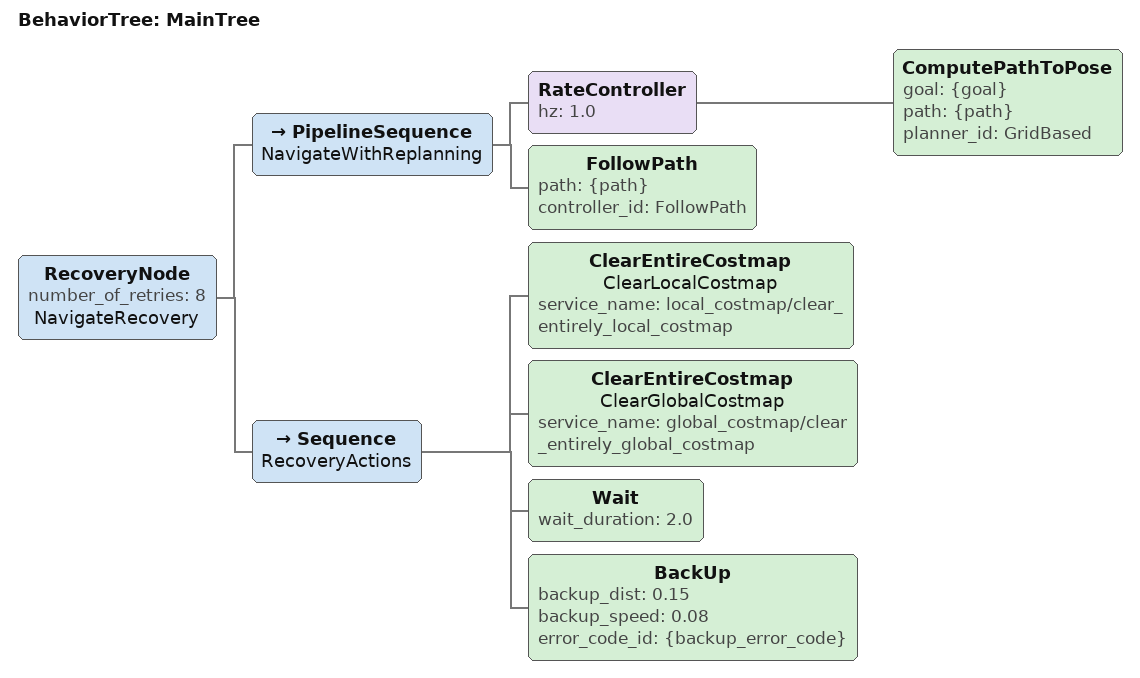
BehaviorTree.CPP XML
<root BTCPP_format="4" main_tree_to_execute="MainTree">
  <BehaviorTree ID="MainTree">
    <RecoveryNode number_of_retries="8" name="NavigateRecovery">
      <PipelineSequence name="NavigateWithReplanning">
        <RateController hz="1.0">
          <ComputePathToPose goal="{goal}" path="{path}" planner_id="GridBased"/>
        </RateController>
        <FollowPath path="{path}" controller_id="FollowPath"/>
      </PipelineSequence>
      <Sequence name="RecoveryActions">
        <ClearEntireCostmap name="ClearLocalCostmap" service_name="local_costmap/clear_entirely_local_costmap"/>
        <ClearEntireCostmap name="ClearGlobalCostmap" service_name="global_costmap/clear_entirely_global_costmap"/>
        <Wait wait_duration="2.0"/>
        <!-- Minimal gentle BackUp (exp 26): 0.08 m/s reverse, 0.15m max -
             just enough to unwedge, minimal regression in the world frame. -->
        <BackUp backup_dist="0.15" backup_speed="0.08" error_code_id="{backup_error_code}"/>
      </Sequence>
    </RecoveryNode>
  </BehaviorTree>
</root>
